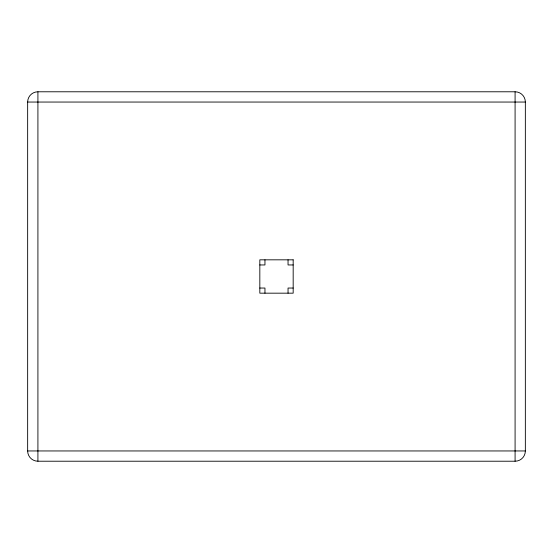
<?xml version="1.0" encoding="UTF-8"?>
<svg xmlns="http://www.w3.org/2000/svg" width="553" height="553" viewBox="0 0 553 553"><rect width="100%" height="100%" fill="white"/><g stroke="black" fill="none" stroke-linecap="round" stroke-linejoin="round"><path stroke-width="0.83" d="M37.915 91.784L515.085 91.784A10.265 10.265 0 0 1 525.35 102.049L525.35 450.951A10.265 10.265 0 0 1 515.085 461.216L37.915 461.216A10.265 10.265 0 0 1 27.65 450.951L27.65 102.049A10.265 10.265 0 0 1 37.915 91.784L37.915 461.216M27.65 102.049L525.35 102.049M259.827 264.956L264.956 264.956L264.956 259.827M293.173 264.956L288.044 264.956L288.044 259.827M259.827 288.044L264.956 288.044L264.956 293.173M293.173 288.044L288.044 288.044L288.044 293.173M27.65 450.951L525.35 450.951M515.085 91.784L515.085 461.216M293.173 259.827L259.827 259.827L259.827 293.173L293.173 293.173L293.173 259.827"/></g></svg>
